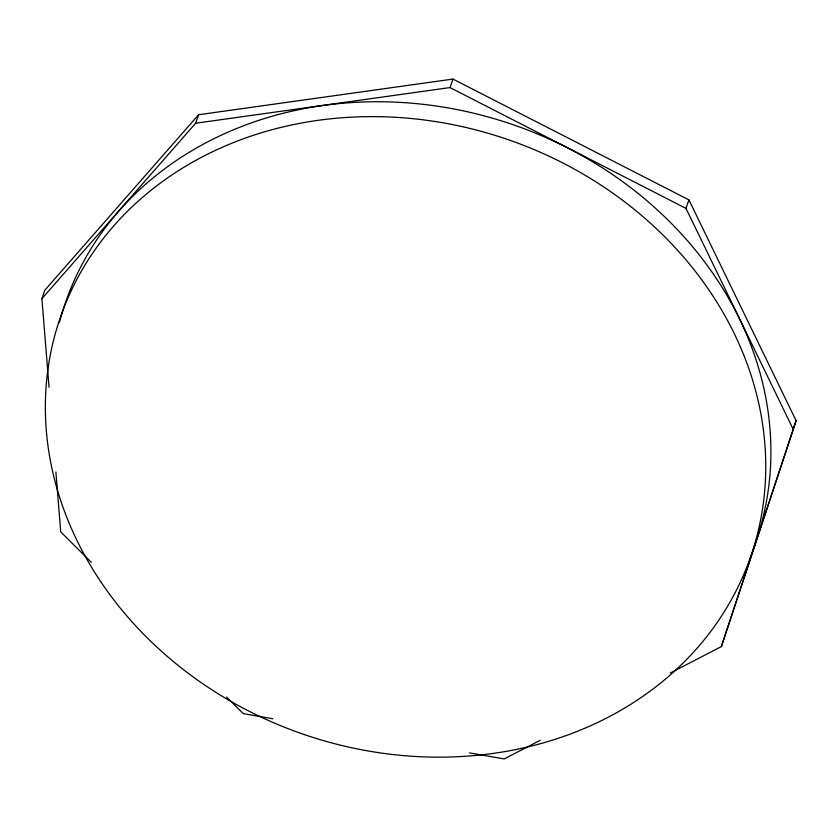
<?xml version="1.0" encoding="UTF-8"?>
<svg xmlns="http://www.w3.org/2000/svg" width="838" height="838" viewBox="0 0 838 838"><rect width="100%" height="100%" fill="white"/><g stroke="black" fill="none" stroke-linecap="round" stroke-linejoin="round"><path stroke-width="1.26" d="M670.274 673.019L721.361 646.59L796.1 420.666L688.93 199.894L452.96 79.076L198.585 114.733L44.843 290.199L41.9 298.705L49.054 387.282M796.1 420.666L721.361 646.59M41.9 298.705L195.642 123.238L198.585 114.733M195.642 123.238L450.016 87.571L452.96 79.076M793.157 429.161L685.987 208.39L688.93 199.894M540.206 740.31L504.214 758.924L469.51 752.901M272.863 718.753L243.303 713.62L226.616 697.017M450.016 87.571L685.987 208.39M91.311 562.308L60.724 531.868L55.884 471.941M59.446 322.431A365.305 314.439 19.1 0 1 496.274 119.3A365.305 314.439 19.1 0 1 759.134 531.575M100.759 581.708A365.305 314.439 19.1 0 0 724.189 611.855A365.305 314.439 19.1 0 0 391.702 117.09A365.305 314.439 19.1 0 0 100.759 581.708"/></g></svg>
